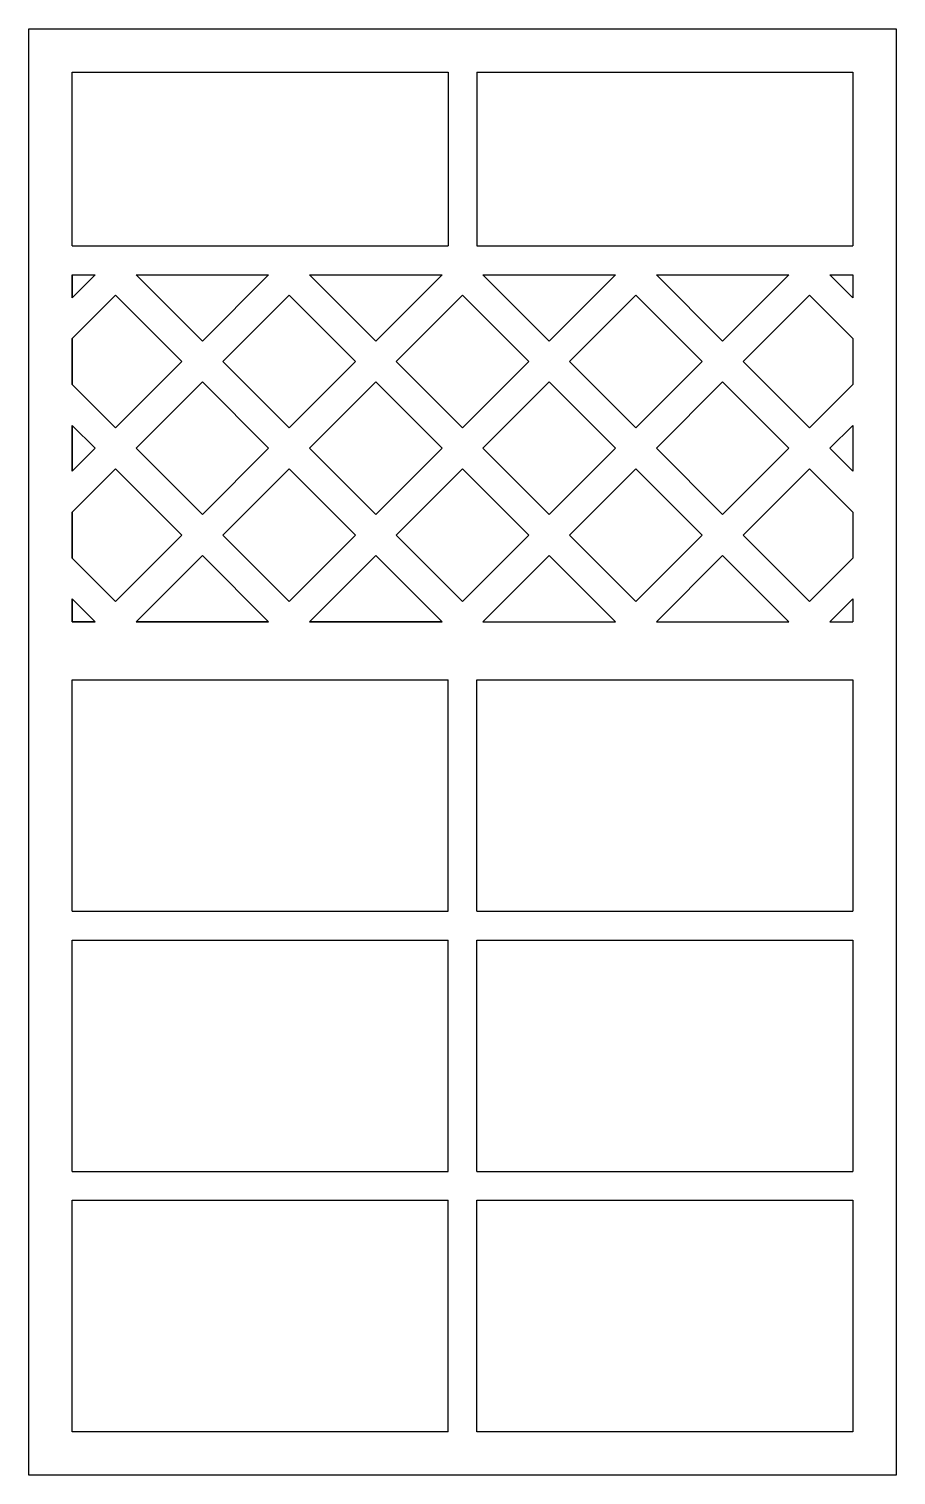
# Model space of a CAD drawing. Header units: inches. Extents: x 681 to 982, y 187 to 689.
import ezdxf

# ---------------------------------------------------------------- set-up
doc = ezdxf.new("R2010")
doc.units = ezdxf.units.IN
doc.header["$MEASUREMENT"] = 0
doc.layers.add('Calque1', color=7, linetype='Continuous')

msp = doc.modelspace()

# ---------------------------------------------------------------- linework, layer by layer
at = {"layer": 'Calque1'}
for p, q in [((681.1, 688.76), (982.44, 688.76)), ((681.1, 186.54), (681.1, 688.76)), ((982.44, 688.76), (982.44, 186.54)), ((696.17, 673.7), (826.75, 673.7)), ((696.17, 613.43), (696.17, 673.7)), ((826.75, 673.7), (826.75, 613.43)), ((836.79, 673.7), (967.37, 673.7)), ((836.79, 673.7), (836.79, 613.43)), ((967.37, 673.7), (967.37, 613.43)), ((696.17, 613.43), (826.75, 613.43)), ((836.79, 613.43), (967.37, 613.43)), ((696.17, 595.42), (696.17, 603.38)), ((696.17, 603.38), (704.13, 603.38)), ((696.17, 603.38), (696.17, 595.42)), ((704.13, 603.38), (696.17, 595.42)), ((718.34, 603.38), (764.4, 603.38)), ((741.37, 580.35), (718.34, 603.38)), ((764.4, 603.38), (741.37, 580.35)), ((778.6, 603.38), (824.67, 603.38)), ((801.63, 580.35), (778.6, 603.38)), ((824.67, 603.38), (801.63, 580.35)), ((838.87, 603.38), (884.93, 603.38)), ((838.87, 603.38), (861.9, 580.35)), ((861.9, 580.35), (884.93, 603.38)), ((899.14, 603.38), (945.2, 603.38)), ((899.14, 603.38), (922.17, 580.35)), ((922.17, 580.35), (945.2, 603.38)), ((959.4, 603.38), (967.37, 603.38)), ((959.4, 603.38), (967.37, 595.42)), ((967.37, 603.38), (967.37, 595.42)), ((711.23, 596.28), (696.17, 581.21)), ((734.27, 573.25), (711.23, 596.28)), ((771.5, 596.28), (748.47, 573.25)), ((794.53, 573.25), (771.5, 596.28)), ((831.77, 596.28), (808.74, 573.25)), ((831.77, 596.28), (854.8, 573.25)), ((869, 573.25), (892.04, 596.28)), ((892.04, 596.28), (915.07, 573.25)), ((929.27, 573.25), (952.3, 596.28)), ((952.3, 596.28), (967.37, 581.21)), ((696.17, 565.29), (696.17, 581.21)), ((696.17, 581.21), (696.17, 565.29)), ((967.37, 581.21), (967.37, 565.29)), ((734.27, 573.25), (711.23, 550.22)), ((771.5, 550.22), (748.47, 573.25)), ((794.53, 573.25), (771.5, 550.22)), ((831.77, 550.22), (808.74, 573.25)), ((831.77, 550.22), (854.8, 573.25)), ((869, 573.25), (892.04, 550.22)), ((892.04, 550.22), (915.07, 573.25)), ((929.27, 573.25), (952.3, 550.22)), ((711.23, 550.22), (696.17, 565.29)), ((741.37, 566.15), (718.34, 543.12)), ((764.4, 543.12), (741.37, 566.15)), ((801.63, 566.15), (778.6, 543.12)), ((824.67, 543.12), (801.63, 566.15)), ((838.87, 543.12), (861.9, 566.15)), ((861.9, 566.15), (884.93, 543.12)), ((899.14, 543.12), (922.17, 566.15)), ((922.17, 566.15), (945.2, 543.12)), ((952.3, 550.22), (967.37, 565.29)), ((696.17, 535.15), (696.17, 551.08)), ((696.17, 551.08), (696.17, 535.15)), ((704.13, 543.12), (696.17, 551.08)), ((959.4, 543.12), (967.37, 551.08)), ((967.37, 551.08), (967.37, 535.15)), ((704.13, 543.12), (696.17, 535.15)), ((741.37, 520.09), (718.34, 543.12)), ((764.4, 543.12), (741.37, 520.09)), ((801.63, 520.09), (778.6, 543.12)), ((824.67, 543.12), (801.63, 520.09)), ((838.87, 543.12), (861.9, 520.09)), ((861.9, 520.09), (884.93, 543.12)), ((899.14, 543.12), (922.17, 520.09)), ((922.17, 520.09), (945.2, 543.12)), ((959.4, 543.12), (967.37, 535.15)), ((711.23, 536.01), (696.17, 520.95)), ((734.27, 512.98), (711.23, 536.01)), ((771.5, 536.01), (748.47, 512.98)), ((794.53, 512.98), (771.5, 536.01)), ((831.77, 536.01), (808.74, 512.98)), ((831.77, 536.01), (854.8, 512.98)), ((869, 512.98), (892.04, 536.01)), ((892.04, 536.01), (915.07, 512.98)), ((929.27, 512.98), (952.3, 536.01)), ((952.3, 536.01), (967.37, 520.95)), ((696.17, 505.02), (696.17, 520.95)), ((696.17, 520.95), (696.17, 505.02)), ((967.37, 520.95), (967.37, 505.02)), ((734.27, 512.98), (711.23, 489.95)), ((771.5, 489.95), (748.47, 512.98)), ((794.53, 512.98), (771.5, 489.95)), ((831.77, 489.95), (808.74, 512.98)), ((831.77, 489.95), (854.8, 512.98)), ((869, 512.98), (892.04, 489.95)), ((892.04, 489.95), (915.07, 512.98)), ((929.27, 512.98), (952.3, 489.95)), ((711.23, 489.95), (696.17, 505.02)), ((741.37, 505.88), (718.34, 482.85)), ((764.4, 482.85), (741.37, 505.88)), ((801.63, 505.88), (778.6, 482.85)), ((824.67, 482.85), (801.63, 505.88)), ((838.87, 482.85), (861.9, 505.88)), ((861.9, 505.88), (884.93, 482.85)), ((899.14, 482.85), (922.17, 505.88)), ((922.17, 505.88), (945.2, 482.85)), ((952.3, 489.95), (967.37, 505.02)), ((696.17, 482.85), (696.17, 490.81)), ((696.17, 490.81), (696.17, 482.85)), ((704.13, 482.85), (696.17, 490.81)), ((959.4, 482.85), (967.37, 490.81)), ((967.37, 490.81), (967.37, 482.85)), ((696.17, 482.85), (704.13, 482.85)), ((704.13, 482.85), (696.17, 482.85)), ((718.34, 482.85), (764.4, 482.85)), ((764.4, 482.85), (718.34, 482.85)), ((778.6, 482.85), (824.67, 482.85)), ((824.67, 482.85), (778.6, 482.85)), ((838.87, 482.85), (884.93, 482.85)), ((899.14, 482.85), (945.2, 482.85)), ((959.4, 482.85), (967.37, 482.85)), ((696.17, 382.4), (696.17, 462.76)), ((696.17, 462.76), (826.75, 462.76)), ((826.75, 382.4), (826.75, 462.76)), ((836.79, 382.4), (836.79, 462.76)), ((836.79, 462.76), (967.37, 462.76)), ((967.37, 462.76), (967.37, 382.4)), ((696.17, 382.4), (826.75, 382.4)), ((836.79, 382.4), (967.37, 382.4)), ((696.17, 292), (696.17, 372.36)), ((696.17, 372.36), (826.75, 372.36)), ((826.75, 292), (826.75, 372.36)), ((836.79, 292), (836.79, 372.36)), ((836.79, 372.36), (967.37, 372.36)), ((967.37, 372.36), (967.37, 292)), ((696.17, 292), (826.75, 292)), ((836.79, 292), (967.37, 292)), ((696.17, 201.6), (696.17, 281.96)), ((696.17, 281.96), (826.75, 281.96)), ((826.75, 201.6), (826.75, 281.96)), ((836.79, 201.6), (836.79, 281.96)), ((836.79, 281.96), (967.37, 281.96)), ((967.37, 281.96), (967.37, 201.6)), ((826.75, 201.6), (696.17, 201.6)), ((967.37, 201.6), (836.79, 201.6)), ((982.44, 186.54), (681.1, 186.54))]:
    msp.add_line(p, q, dxfattribs=at)

doc.saveas('drawing.dxf')
